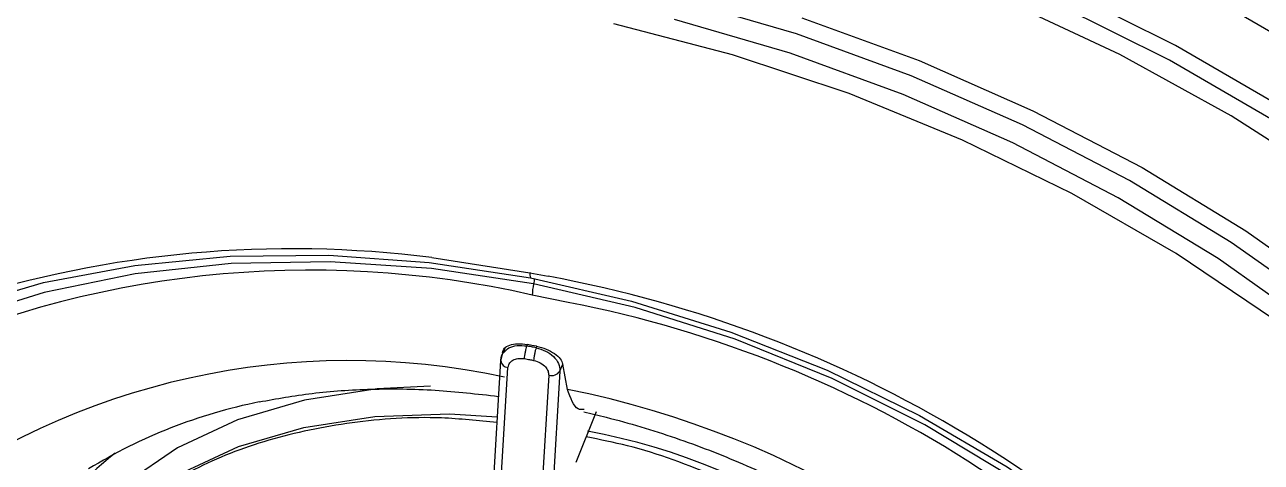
# Model space of a CAD drawing. Extents: x 943 to 1030, y 781 to 934.
# Drawn here: x 972.342 to 973.881, y 874.962 to 875.506 of the extents above; entities that cross this region are included whole.
import ezdxf

# ---------------------------------------------------------------- set-up
doc = ezdxf.new("R2010")
doc.units = 0
doc.header["$MEASUREMENT"] = 0
doc.layers.add('1', color=4, linetype='Continuous')

# ---------------------------------------------------------------- blocks, each defined once
blk = doc.blocks.new('AIRA')
at = {"layer": '1', "color": 3, "linetype": 'Continuous', "lineweight": 25}
for p, q in [((29.6712, 72.0505), (29.7934, 72.0317)), ((29.7934, 72.0317), (29.8159, 72.0273)), ((29.8411, 71.9946), (29.7961, 72.0038)), ((29.7621, 71.9381), (29.7608, 71.9326)), ((29.7895, 71.9405), (29.7901, 71.9423)), ((29.7958, 71.9412), (29.7901, 71.9423)), ((29.8015, 71.9401), (29.7958, 71.9412)), ((29.8015, 71.9401), (29.801, 71.9383)), ((29.7569, 71.9224), (29.7221, 71.3521)), ((29.7571, 71.9234), (29.7569, 71.9224)), ((29.7593, 71.9321), (29.7571, 71.9234)), ((29.7312, 71.3436), (29.766, 71.9138)), ((29.8307, 71.9093), (29.7959, 71.3391)), ((29.8307, 71.9093), (29.8342, 71.9178)), ((29.8401, 71.8865), (29.8342, 71.9178)), ((29.8167, 71.9041), (29.7819, 71.3339)), ((29.8508, 71.7958), (29.8762, 71.8589))]:
    blk.add_line(p, q, dxfattribs=at)
at = {"layer": '1', "color": 3, "linetype": 'Continuous', "lineweight": 25, "flags": 128}
for points in [[(30.6209, 72.3868), (30.7551, 72.3088), (30.8822, 72.2237), (31.0011, 72.132), (31.1109, 72.0346), (31.2108, 71.932), (31.3, 71.8251), (31.3779, 71.7147), (31.4439, 71.6017), (31.4974, 71.4869), (31.5381, 71.3711), (31.5656, 71.2553), (31.5797, 71.1404), (31.5804, 71.0272)], [(31.5565, 70.9549), (31.5559, 71.0681), (31.5417, 71.183), (31.5142, 71.2988), (31.4735, 71.4146), (31.42, 71.5294), (31.3541, 71.6424), (31.2762, 71.7528), (31.1869, 71.8597), (31.087, 71.9622), (30.9772, 72.0597), (30.8583, 72.1514), (30.7312, 72.2365), (30.597, 72.3145), (30.4566, 72.3846)], [(31.5454, 70.9413), (31.5448, 71.0542), (31.5307, 71.1687), (31.5033, 71.2841), (31.4627, 71.3994), (31.4094, 71.5139), (31.3437, 71.6265), (31.2661, 71.7365), (31.1771, 71.843), (31.0776, 71.9452), (30.9681, 72.0423), (30.8497, 72.1337), (30.7231, 72.2185), (30.5893, 72.2961), (30.4493, 72.3661)], [(31.5255, 70.9346), (31.5246, 71.0496), (31.5097, 71.1663), (31.4808, 71.2839), (31.4382, 71.4014), (31.3822, 71.5178), (31.3133, 71.6322), (31.232, 71.7436), (31.139, 71.8513), (31.0351, 71.9542), (30.921, 72.0517), (30.7977, 72.1428), (30.6662, 72.2269), (30.5275, 72.3033), (30.3828, 72.3713)], [(30.1316, 72.3491), (30.2776, 72.2957), (30.4192, 72.2334), (30.5553, 72.1626), (30.6846, 72.0839), (30.8061, 71.998), (30.9188, 71.9056), (31.0216, 71.8075), (31.1137, 71.7046), (31.1944, 71.5977), (31.2628, 71.4877), (31.3185, 71.3756), (31.361, 71.2624), (31.3898, 71.1489), (31.4048, 71.0362), (31.4059, 70.9252)], [(31.2576, 71.4379), (31.2321, 71.4859), (31.1651, 71.5935), (31.0862, 71.6981), (30.9961, 71.7989), (30.8954, 71.8949), (30.7852, 71.9853), (30.6662, 72.0694), (30.5397, 72.1464), (30.4065, 72.2157), (30.2679, 72.2767), (30.125, 72.3289), (29.9791, 72.3718), (29.8314, 72.405), (29.6831, 72.4284), (29.5356, 72.4416), (29.39, 72.4446), (29.2477, 72.4373), (29.1098, 72.4198), (28.9776, 72.3923), (28.852, 72.355), (28.7343, 72.3081), (28.7067, 72.2952)], [(31.3451, 70.9326), (31.3441, 71.0396), (31.3296, 71.1482), (31.3018, 71.2576), (31.2609, 71.3667), (31.2072, 71.4747), (31.1412, 71.5807), (31.0635, 71.6837), (30.9748, 71.7829), (30.8757, 71.8775), (30.7671, 71.9665), (30.65, 72.0493), (30.5254, 72.1251), (30.3942, 72.1934), (30.2578, 72.2534), (30.1171, 72.3048), (29.9734, 72.347)], [(31.3272, 70.9226), (31.3259, 71.0319), (31.3105, 71.1428), (31.2811, 71.2545), (31.2379, 71.3659), (31.1813, 71.476), (31.1119, 71.5838), (31.0303, 71.6884), (30.9372, 71.7887), (30.8334, 71.8838), (30.7199, 71.973), (30.5977, 72.0554), (30.468, 72.1302), (30.3319, 72.1968), (30.1906, 72.2546), (30.0454, 72.303), (29.8976, 72.3416)], [(28.619, 71.5723), (28.6396, 71.6218), (28.6845, 71.7007), (28.7419, 71.7735), (28.8111, 71.8393), (28.8913, 71.8975), (28.9815, 71.9472), (29.0807, 71.988), (29.1878, 72.0193), (29.3014, 72.0408), (29.4202, 72.0523), (29.543, 72.0535), (29.6681, 72.0445), (29.7941, 72.0254)], [(29.7978, 72.0178), (29.6708, 72.0369), (29.5447, 72.0454), (29.4213, 72.0433), (29.3021, 72.0304), (29.1885, 72.0072), (29.082, 71.9737), (28.984, 71.9304), (28.8957, 71.8779), (28.8181, 71.8169), (28.7523, 71.7481), (28.6991, 71.6723), (28.6591, 71.5905), (28.6329, 71.5038), (28.6208, 71.4132), (28.6213, 71.3403)], [(29.7941, 72.0254), (29.9197, 71.9964), (30.0432, 71.9578), (30.1632, 71.9102), (30.2784, 71.854), (30.3874, 71.7899), (30.4889, 71.7187), (30.5817, 71.6412), (30.6647, 71.5584), (30.737, 71.4711), (30.7977, 71.3804), (30.8461, 71.2873), (30.8816, 71.1931), (30.9039, 71.0987), (30.9126, 71.0053), (30.9076, 70.9139), (30.8962, 70.8524)], [(30.8348, 70.7732), (30.8474, 70.8028), (30.8736, 70.8895), (30.8857, 70.9801), (30.8836, 71.0734), (30.8672, 71.1683), (30.8369, 71.2635), (30.7929, 71.3578), (30.7358, 71.4502), (30.6664, 71.5393), (30.5855, 71.6242), (30.4942, 71.7036), (30.3935, 71.7767), (30.2848, 71.8425), (30.1694, 71.9002), (30.0487, 71.949), (29.9243, 71.9884), (29.7978, 72.0178)], [(29.6695, 71.8905), (29.6031, 71.8872), (29.5128, 71.8732), (29.4293, 71.8485), (29.3546, 71.8138), (29.2902, 71.7698), (29.2377, 71.7174), (29.2055, 71.6712)], [(29.2233, 71.6601), (29.2433, 71.687), (29.2947, 71.7382), (29.3576, 71.7812), (29.4306, 71.8152), (29.5121, 71.8392), (29.6004, 71.8529), (29.6933, 71.8559), (29.7526, 71.8523)]]:
    blk.add_lwpolyline(points, dxfattribs=at)
at = {"layer": '1', "color": 3, "linetype": 'Continuous', "lineweight": 25}
for centre, radius, start, end in [((29.497, 70.686), 1.3755, 82.7218, 107.6795), ((29.5199, 70.7917), 1.2432, 77.1667, 115.208), ((29.8021, 72.0295), 0.00895, 165.4448, 207.1549), ((29.8996, 71.9978), 0.1037, 168.9006, 176.6953), ((29.9374, 71.9919), 0.142, 166.7649, 169.4893), ((29.535, 70.5002), 1.5527, 38.1834, 79.5782), ((29.5695, 70.5853), 1.4352, 34.7328, 79.0915), ((29.5679, 71.008), 0.9143, 77.7549, 127.3179), ((29.7664, 71.9233), 0.00953, 185.7613, 267.9006), ((29.8202, 71.9161), 0.0125, 253.8879, 327.1978), ((29.6033, 70.7111), 1.199, 37.4595, 78.6083), ((29.5853, 71.2305), 0.6532, 101.4053, 121.5113), ((29.7198, 71.0484), 0.7993, 30.9672, 79.5443), ((29.5204, 71.4905), 0.3991, 127.5353, 144.6221)]:
    blk.add_arc(centre, radius, start, end, dxfattribs=at)
for points, knots in [([(30.1299, 69.2198), (30.1023, 69.2261), (30.0458, 69.2389), (29.9463, 69.2636), (29.7964, 69.3043), (29.6525, 69.3494), (29.5291, 69.3926), (29.46, 69.418), (29.396, 69.4427), (29.3304, 69.469), (29.2611, 69.498), (29.1866, 69.5308), (29.1136, 69.5645), (29.0434, 69.5984), (28.973, 69.6339), (28.9024, 69.6711), (28.8327, 69.7096), (28.7658, 69.7482), (28.7069, 69.7836), (28.6441, 69.8227), (28.5826, 69.8628), (28.5175, 69.9071), (28.4598, 69.9479), (28.4035, 69.9895), (28.3102, 70.061), (28.1738, 70.1743), (28.0045, 70.3348), (27.8891, 70.4614), (27.824, 70.5389), (27.8028, 70.5648), (27.7815, 70.5912), (27.7603, 70.6181), (27.7392, 70.6455), (27.7199, 70.671), (27.6944, 70.7055), (27.6565, 70.7582), (27.6106, 70.8256), (27.5658, 70.8954), (27.5272, 70.9586), (27.4909, 71.0209), (27.4587, 71.0793), (27.4303, 71.1328), (27.4054, 71.1819), (27.3815, 71.2309), (27.3585, 71.2799), (27.3364, 71.3288), (27.3154, 71.3772), (27.2928, 71.4315), (27.2661, 71.4988), (27.2364, 71.5787), (27.2103, 71.6548), (27.1895, 71.719), (27.1705, 71.7807), (27.146, 71.8652), (27.1197, 71.9654), (27.0937, 72.076), (27.0741, 72.1689), (27.0594, 72.2453), (27.0482, 72.3081), (27.0368, 72.3764), (27.027, 72.4407), (27.0201, 72.4909), (27.016, 72.5218), (27.0122, 72.551), (27.0082, 72.5842), (27.0039, 72.6215), (26.9994, 72.6627), (26.9949, 72.708), (26.9903, 72.7572), (26.9847, 72.8244), (26.9786, 72.9091), (26.9727, 73.0088), (26.9684, 73.1073), (26.9655, 73.2062), (26.964, 73.3005), (26.964, 73.399), (26.9653, 73.4987), (26.9687, 73.6116), (26.9743, 73.7299), (26.9824, 73.8542), (26.9929, 73.9782), (27.0055, 74.1021), (27.0158, 74.1845), (27.021, 74.2257)], [0, 0, 0, 0, 0.0109447, 0.0223973, 0.0394341, 0.0703673, 0.079622, 0.0888826, 0.0981511, 0.1054934, 0.1154827, 0.1264553, 0.1361396, 0.1457937, 0.1558525, 0.1659358, 0.176015, 0.1861025, 0.1953732, 0.202342, 0.2144929, 0.2237149, 0.2329087, 0.2420794, 0.251232, 0.2793872, 0.313051, 0.3470399, 0.3517971, 0.3566263, 0.3615307, 0.3665086, 0.3715569, 0.3766721, 0.3805788, 0.3904981, 0.4054959, 0.4171541, 0.4280853, 0.4393465, 0.4504171, 0.4590796, 0.4677136, 0.4763221, 0.4849077, 0.4934747, 0.5020207, 0.5102716, 0.5218777, 0.53718, 0.5520053, 0.5615039, 0.5706334, 0.5840809, 0.6054684, 0.6227318, 0.6415892, 0.6537814, 0.6625231, 0.6742663, 0.689358, 0.6960573, 0.7004237, 0.7054971, 0.7112754, 0.7177568, 0.7249383, 0.7328149, 0.7413852, 0.7506492, 0.7679246, 0.7856874, 0.8028934, 0.8195746, 0.8376348, 0.8524953, 0.8714963, 0.8901931, 0.9121374, 0.934089, 0.9560601, 0.9780147, 1, 1, 1, 1]), ([(30.1063, 69.8515), (30.058, 69.8555), (29.9621, 69.8634), (29.8177, 69.8827), (29.6485, 69.9125), (29.4572, 69.9582), (29.2454, 70.0272), (29.0424, 70.1135), (28.8714, 70.2057), (28.7314, 70.2957), (28.6175, 70.3793), (28.5046, 70.4734), (28.3936, 70.5789), (28.2872, 70.6947), (28.1902, 70.815), (28.102, 70.9392), (28.0246, 71.0626), (27.9557, 71.1864), (27.8945, 71.3097), (27.8379, 71.4382), (27.7858, 71.5717), (27.7132, 71.7837), (27.6365, 72.0726), (27.5719, 72.4345), (27.5316, 72.7937), (27.5096, 73.1514), (27.5052, 73.5084), (27.5153, 73.8638), (27.5341, 74.0987), (27.5435, 74.2157)], [0, 0, 0, 0, 0.021222, 0.042198, 0.063112, 0.095199, 0.126144, 0.157774, 0.189277, 0.209983, 0.230978, 0.252399, 0.276914, 0.302218, 0.327387, 0.352389, 0.37834, 0.401797, 0.42607, 0.451205, 0.477243, 0.50422, 0.575036, 0.645685, 0.716036, 0.786535, 0.857547, 0.929034, 1, 1, 1, 1]), ([(29.4703, 74.1602), (29.508, 74.1379), (29.5834, 74.0931), (29.696, 74.0251), (29.8081, 73.9563), (29.9198, 73.8867), (30.031, 73.8162), (30.1314, 73.7514), (30.2303, 73.6866), (30.3379, 73.615), (30.4739, 73.5224), (30.6387, 73.407), (30.7877, 73.2987), (30.9076, 73.2088), (30.9901, 73.1456), (31.0678, 73.0851), (31.1448, 73.0238), (31.2211, 72.9619), (31.2967, 72.8992), (31.485, 72.7397), (31.6913, 72.5516), (31.9094, 72.3321), (32.0344, 72.1989), (32.1542, 72.0642), (32.2771, 71.9182), (32.403, 71.7571), (32.5114, 71.6063), (32.5929, 71.4847), (32.6615, 71.3762), (32.7213, 71.2752), (32.7771, 71.1741), (32.8244, 71.0822), (32.8683, 70.9898), (32.9177, 70.8765), (32.9687, 70.7416), (33.0034, 70.6239), (33.0221, 70.5446), (33.0306, 70.5037), (33.0382, 70.4627), (33.045, 70.419), (33.0502, 70.378), (33.0526, 70.3506), (33.0536, 70.3394)], [0, 0, 0, 0, 0.022315, 0.044676, 0.067084, 0.089543, 0.112053, 0.134619, 0.150991, 0.172949, 0.201315, 0.236116, 0.277396, 0.297419, 0.314684, 0.331976, 0.349297, 0.366652, 0.384042, 0.401474, 0.498189, 0.534369, 0.57076, 0.59906, 0.634759, 0.67792, 0.715258, 0.741757, 0.763245, 0.790743, 0.811573, 0.832622, 0.853518, 0.874423, 0.909404, 0.944624, 0.95374, 0.962912, 0.972224, 0.981457, 0.992395, 1, 1, 1, 1]), ([(32.4556, 69.9379), (32.4697, 69.9819), (32.4979, 70.0702), (32.526, 70.207), (32.5448, 70.3467), (32.5477, 70.5042), (32.5256, 70.6812), (32.4695, 70.8756), (32.3764, 71.1023), (32.2421, 71.3576), (32.0608, 71.6371), (31.8528, 71.9102), (31.596, 72.2032), (31.2831, 72.5129), (30.9107, 72.8341), (30.5146, 73.1383), (30.0992, 73.428), (29.6684, 73.7065), (29.3696, 73.8843), (29.2185, 73.9742)], [0, 0, 0, 0, 0.031278, 0.062896, 0.094366, 0.126051, 0.167189, 0.20923, 0.251221, 0.314041, 0.37638, 0.438191, 0.501293, 0.583657, 0.66632, 0.750295, 0.832142, 0.915124, 1, 1, 1, 1]), ([(29.7593, 71.9321), (29.7597, 71.9341), (29.7605, 71.9379), (29.7676, 71.942), (29.7779, 71.9438), (29.786, 71.9428), (29.7901, 71.9423)], [0, 0, 0, 0, 0.261463, 0.513456, 0.758607, 1, 1, 1, 1]), ([(29.7612, 71.9328), (29.763, 71.9347), (29.7669, 71.9388), (29.7773, 71.9417), (29.7854, 71.9409), (29.7895, 71.9405)], [0, 0, 0, 0, 0.294318, 0.646865, 1, 1, 1, 1]), ([(29.7866, 71.9247), (29.7867, 71.9258), (29.7869, 71.9282), (29.7876, 71.9326), (29.7885, 71.937), (29.7892, 71.9393), (29.7895, 71.9405)], [0, 0, 0, 0, 0.241095, 0.499999, 0.758904, 1, 1, 1, 1]), ([(29.7952, 71.9394), (29.7942, 71.9396), (29.7923, 71.9399), (29.7903, 71.9403), (29.7895, 71.9405)], [0, 0, 0, 0, 0.560002, 1, 1, 1, 1]), ([(29.801, 71.9383), (29.7999, 71.9385), (29.798, 71.9389), (29.7961, 71.9392), (29.7952, 71.9394)], [0, 0, 0, 0, 0.559999, 1, 1, 1, 1]), ([(29.801, 71.9383), (29.8006, 71.9372), (29.8, 71.9348), (29.799, 71.9304), (29.7983, 71.926), (29.798, 71.9237), (29.7979, 71.9225)], [0, 0, 0, 0, 0.241096, 0.500001, 0.758905, 1, 1, 1, 1]), ([(29.801, 71.9383), (29.805, 71.9371), (29.8131, 71.9349), (29.8231, 71.9276), (29.8298, 71.9186), (29.8304, 71.9124), (29.8307, 71.9093)], [0, 0, 0, 0, 0.250189, 0.49996, 0.749751, 1, 1, 1, 1]), ([(29.8015, 71.9401), (29.8056, 71.9391), (29.8138, 71.9369), (29.8244, 71.9311), (29.832, 71.9242), (29.8334, 71.92), (29.8342, 71.9178)], [0, 0, 0, 0, 0.241639, 0.487791, 0.7398, 1, 1, 1, 1]), ([(29.7571, 71.9234), (29.7575, 71.9265), (29.7579, 71.9301), (29.7608, 71.9324), (29.7612, 71.9328)], [0, 0, 0, 0, 0.8584252, 1, 1, 1, 1]), ([(29.766, 71.9138), (29.7666, 71.9158), (29.7676, 71.92), (29.7731, 71.9238), (29.7797, 71.9254), (29.7843, 71.9249), (29.7866, 71.9247)], [0, 0, 0, 0, 0.278443, 0.557745, 0.778799, 1, 1, 1, 1]), ([(29.7866, 71.9247), (29.7887, 71.9243), (29.7925, 71.9236), (29.7963, 71.9229), (29.7979, 71.9225)], [0, 0, 0, 0, 0.560002, 1, 1, 1, 1]), ([(29.7979, 71.9225), (29.8008, 71.9217), (29.8065, 71.92), (29.8127, 71.9149), (29.8163, 71.9093), (29.8166, 71.9058), (29.8167, 71.9041)], [0, 0, 0, 0, 0.278691, 0.558021, 0.778955, 1, 1, 1, 1]), ([(29.4565, 71.8709), (29.478, 71.8748), (29.5211, 71.8827), (29.5955, 71.8876), (29.6734, 71.887), (29.7277, 71.8808), (29.7542, 71.8778)], [0, 0, 0, 0, 0.250297, 0.503451, 0.758253, 1, 1, 1, 1]), ([(29.8609, 71.8614), (29.8583, 71.8612), (29.8492, 71.8607), (29.8439, 71.8758), (29.8401, 71.8865)], [0, 0, 0, 0, 0.28809, 1, 1, 1, 1]), ([(29.7522, 71.8451), (29.7291, 71.8475), (29.6674, 71.854), (29.5707, 71.847), (29.4665, 71.8257), (29.3731, 71.7891), (29.2956, 71.7382), (29.2461, 71.6936), (29.2292, 71.6638), (29.2261, 71.6583)], [0, 0, 0, 0, 0.102346, 0.27413, 0.445914, 0.617698, 0.789483, 0.961267, 1, 1, 1, 1]), ([(29.8603, 71.8585), (29.8696, 71.8563), (29.9079, 71.8474), (29.9748, 71.827), (30.0587, 71.7947), (30.1385, 71.7566), (30.2124, 71.7138), (30.2793, 71.6675), (30.3369, 71.6194), (30.3739, 71.5842), (30.3887, 71.5664), (30.3905, 71.5642)], [0, 0, 0, 0, 0.043741, 0.179073, 0.314542, 0.449738, 0.584292, 0.717943, 0.850543, 0.982122, 1, 1, 1, 1]), ([(30.4034, 71.4501), (30.3942, 71.4682), (30.3705, 71.5151), (30.3111, 71.5863), (30.23, 71.6607), (30.1345, 71.7257), (30.0284, 71.7783), (29.9366, 71.8128), (29.8806, 71.8239), (29.8635, 71.8273)], [0, 0, 0, 0, 0.104141, 0.268729, 0.433318, 0.597907, 0.762496, 0.927085, 1, 1, 1, 1])]:
    blk.add_open_spline(points, degree=3, knots=knots, dxfattribs=at)

msp = doc.modelspace()

# ---------------------------------------------------------------- block references
at = {"layer": '1'}
msp.add_blockref('AIRA', (943.1775, 803.1658), dxfattribs=at)

doc.saveas('drawing.dxf')
